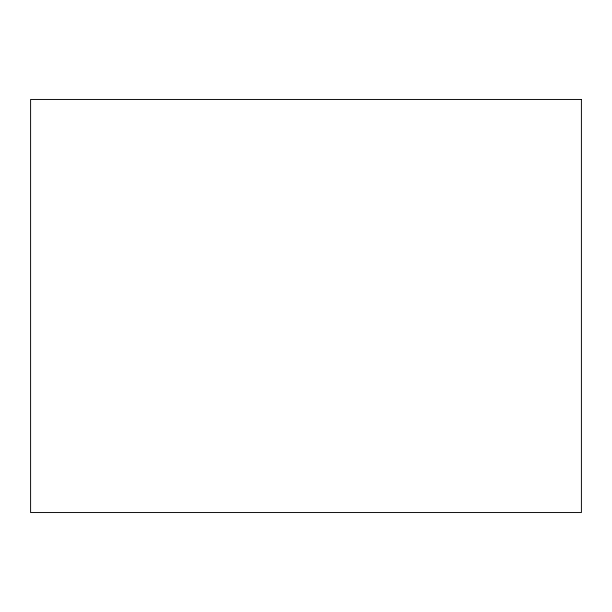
<?xml version="1.0" encoding="UTF-8"?>
<svg xmlns="http://www.w3.org/2000/svg" width="612" height="612" viewBox="0 0 612 612"><rect width="100%" height="100%" fill="white"/><g stroke="black" fill="none" stroke-linecap="round" stroke-linejoin="round"><path stroke-width="0.92" d="M581.4 99.45L30.6 99.45L30.6 512.55L581.4 512.55L581.4 99.45"/></g></svg>
